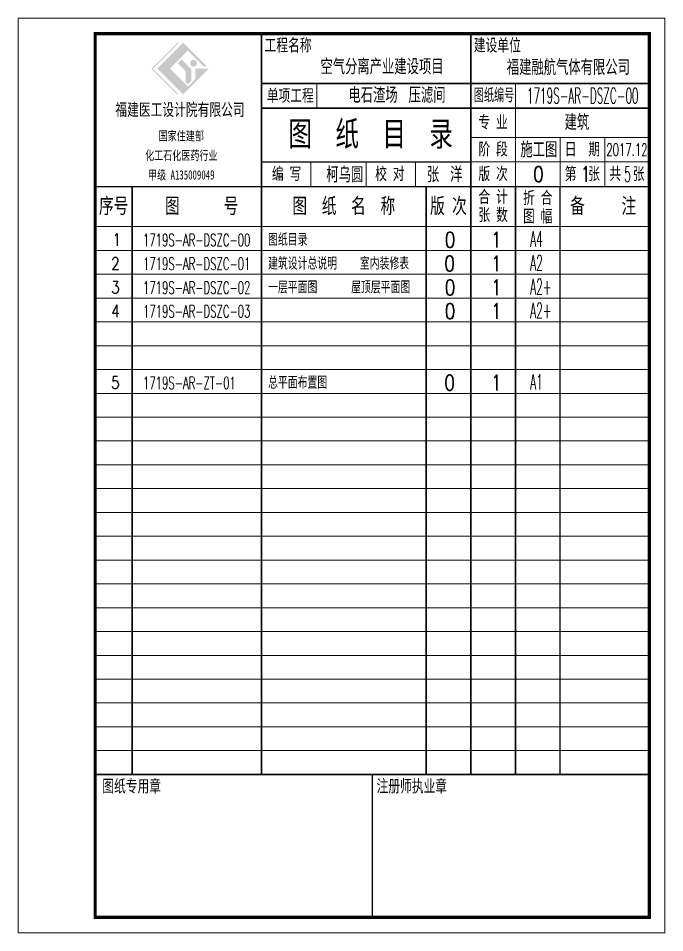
# Model space of a CAD drawing. Extents: x -107750 to 191080, y -97611 to -29805.
# Drawn here: x -107750 to -86750, y -89775 to -60075 of the extents above; entities that cross this region are included whole.
import ezdxf

# ---------------------------------------------------------------- set-up
doc = ezdxf.new("R2010")
doc.units = 0
doc.header["$LTSCALE"] = 1000
doc.header["$MEASUREMENT"] = 0
doc.layers.add('DIMENSION', color=3, linetype='Continuous', lineweight=18)
doc.layers.add('FRAME', color=3, linetype='Continuous')
doc.layers.add('PUB_TEXT', color=7, linetype='Continuous')
doc.styles.add('_HZTXT', font='TXT', dxfattribs={"width": 0.8, "bigfont": 'HZTXT'})
doc.styles.add('FRAME', font='simhei.ttf', dxfattribs={"width": 0.7})

# ---------------------------------------------------------------- blocks, each defined once
blk = doc.blocks.new('图纸目录')
at = {"layer": 'DIMENSION'}
h = blk.add_hatch(color=7, dxfattribs=at)
h.paths.add_polyline_path([(-16075, 28069), (-15491, 28653), (-14981, 28143), (-14876, 28143), (-15642, 28908), (-16481, 28069), (-15642, 27230), (-14803, 28069), (-15252, 28069), (-15252, 27724), (-15491, 27485)], flags=0)
edge = h.paths.add_edge_path(flags=0)
edge.add_arc((-15597, 27960), 40, 0, 45, ccw=False)
edge.add_line((-15557, 27960), (-15557, 27623))
edge.add_line((-15557, 27623), (-15489, 27555))
edge.add_line((-15489, 27555), (-15374, 27670))
edge.add_line((-15374, 27670), (-15374, 28024))
edge.add_arc((-15414, 28024), 40, 360, 405)
edge.add_line((-15386, 28052), (-15671, 28337))
edge.add_arc((-15700, 28309), 40, 45, 135)
edge.add_line((-15728, 28337), (-15794, 28271))
edge.add_arc((-15766, 28243), 40, 135, 225)
edge.add_line((-15794, 28214), (-15568, 27988))
edge = h.paths.add_edge_path(flags=0)
edge.add_arc((-15306, 28239), 111, 0, 180)
edge.add_arc((-15306, 28239), 111, 180, 360)
h.paths.add_polyline_path([(-15850, 27230), (-15793, 27230), (-16622, 28058), (-15772, 28908), (-15828, 28908), (-16678, 28058)], flags=0)
at = {"layer": 'DIMENSION', "color": 7}
for p, q in [((-11300, 26783), (-11300, 27583)), ((-4850, 27583), (-4850, 24233)), ((-6300, 25833), (-500, 25833)), ((-3400, 25833), (-3400, 24233)), ((-1950, 25833), (-1950, 24233)), ((-11500, 25033), (-11500, 24233)), ((-9700, 25033), (-9700, 24233)), ((-8100, 25033), (-8100, 24233)), ((-6300, 25033), (-500, 25033)), ((-18500, 22933), (-500, 22933)), ((-500, 22159), (-18500, 22159)), ((-500, 21386), (-18500, 21386)), ((-500, 20612), (-18500, 20612)), ((-500, 19839), (-18500, 19839)), ((-500, 19065), (-18500, 19065)), ((-500, 18292), (-18500, 18292)), ((-500, 17518), (-18500, 17518)), ((-500, 16744), (-18500, 16744)), ((-500, 15971), (-18500, 15971)), ((-500, 15197), (-18500, 15197)), ((-500, 14424), (-18500, 14424)), ((-500, 13650), (-18500, 13650)), ((-500, 12877), (-18500, 12877)), ((-500, 12103), (-18500, 12103)), ((-500, 11330), (-18500, 11330)), ((-500, 10556), (-18500, 10556)), ((-500, 9783), (-18500, 9783)), ((-500, 9009), (-18500, 9009)), ((-500, 8235), (-18500, 8235)), ((-500, 7462), (-18500, 7462)), ((-500, 6688), (-18500, 6688)), ((-500, 5915), (-18500, 5915))]:
    blk.add_line(p, q, dxfattribs=at)
blk.add_lwpolyline([(-21000, 29700), (0, 29700), (0, 0), (-21000, 0)], close=True, dxfattribs=at)
blk.add_lwpolyline([(-18500, 500, 100, 100, 0), (-18500, 29200, 100, 100, 0), (-500, 29200, 100, 100, 0), (-500, 500, 100, 100, 0)], format="xyseb", close=True, dxfattribs=at)
for points in [[(-13100, 5141, 50, 50, 0), (-13100, 29200, 50, 50, 0)], [(-6300, 5141, 50, 50, 0), (-6300, 29200, 50, 50, 0)], [(-13100, 27583, 50, 50, 0), (-500, 27583, 50, 50, 0)], [(-13100, 26783, 50, 50, 0), (-500, 26783, 50, 50, 0)], [(-13100, 25033, 50, 50, 0), (-6300, 25033, 50, 50, 0)], [(-500, 24233, 50, 50, 0), (-18500, 24233, 50, 50, 0)], [(-17300, 5141, 50, 50, 0), (-17300, 24233, 50, 50, 0)], [(-7750, 5141, 50, 50, 0), (-7750, 24233, 50, 50, 0)], [(-4850, 5141, 50, 50, 0), (-4850, 24233, 50, 50, 0)], [(-3400, 5141, 50, 50, 0), (-3400, 24233, 50, 50, 0)], [(-500, 5141, 50, 50, 0), (-18500, 5141, 50, 50, 0)], [(-9500, 5141, 50, 50, 0), (-9500, 500, 50, 50, 0)]]:
    blk.add_lwpolyline(points, format="xyseb", dxfattribs=at)
at = {"layer": 'DIMENSION', "color": 7, "style": 'FRAME'}
for s, insert, char_height, width, attachment_point in [('工程名称', (-13000, 29031), 400, 2368.14, 1), ('建设单位 ', (-6200, 29031), 400, 2403.73, 1), ('单项工程', (-12163, 27173), 400, 2349.15, 5), ('{\\W0.6;图纸编号}', (-5544, 27191), 400, 1993.22, 5), ('图  纸  目  录', (-9551, 25908), 800, 8295.59, 5), ('阶 段', (-5575, 25433), 400, 1430.85, 5), ('日  期', (-2675, 25433), 400, 1618.31, 5), ('编 写', (-12283, 24633), 400, 1430.85, 5), ('校 对', (-8928, 24633), 400, 1459.32, 5), ('版 次', (-5575, 24633), 400, 1449.83, 5), ('第  张', (-2675, 24633), 400, 1746.44, 5), ('共  张', (-1225, 24633), 400, 1741.69, 5), ('合 计', (-5575, 23885), 400, 1461.69, 5), ('折 合', (-4125, 23854), 400, 1452.2, 5), ('序号', (-17900, 23586), 500, 1429.66, 5), ('图      号', (-15041, 23586), 500, 3666.1, 5), ('备     注', (-2000, 23586), 500, 3336.86, 5), ('张 数', (-5575, 23297), 400, 1445.08, 5), ('图 幅', (-4125, 23255), 400, 1409.49, 5), ('图纸专用章', (-17316, 4741), 400, 2928.14, 5), ('注册师执业章', (-8216, 4741), 400, 3554.58, 5)]:
    blk.add_mtext(s, dxfattribs=dict(at, insert=insert, char_height=char_height, width=width, attachment_point=attachment_point))
at = {"layer": 'FRAME', "color": 7, "attachment_point": 5, "style": 'FRAME'}
for s, insert, char_height, width in [('福建医工设计院有限公司', (-15746, 26713), 400, 6572.88), ('国家住建部', (-15704, 25865), 300, 2208.56), ('化工石化医药行业', (-15704, 25231), 300, 3586.02), ('甲级 A135009049', (-15704, 24597), 300, 3329.75), ('图  纸  名  称', (-10425, 23583), 500, 5350), ('版 次', (-7025, 23583), 500, 1450)]:
    blk.add_mtext(s, dxfattribs=dict(at, insert=insert, char_height=char_height, width=width))
at = {"layer": 'FRAME', "insert": (-5575, 26308), "char_height": 400, "width": 1450, "attachment_point": 5, "style": 'FRAME'}
blk.add_mtext('{\\C7;专 业}', dxfattribs=at)

msp = doc.modelspace()

# ---------------------------------------------------------------- block references
at = {"layer": 'FRAME'}
msp.add_blockref('图纸目录', (-86750, -89775), dxfattribs=at)

# ---------------------------------------------------------------- texts
at = {"layer": 'PUB_TEXT', "style": '_HZTXT'}
for s, height, width, p in [('空气分离产业建设项目', 500, 0.8, (-97934, -61898)), ('福建融航气体有限公司', 500, 0.8, (-91879, -61920)), ('电石渣场 压滤间', 500, 0.8, (-97026, -62822)), ('1719S-AR-DSZC-00', 500, 0.5, (-91230, -62838)), ('建筑', 500, 0.8, (-90002, -63707)), ('施工图', 500, 0.8, (-91440, -64593)), ('2017.12', 400, 0.6, (-88645, -64544)), (' 柯乌圆', 500, 0.8, (-98102, -65409)), ('张 洋', 500, 0.8, (-94475, -65403)), ('0', 500, 0.8, (-91022, -65388)), ('1', 500, 0.8, (-89492, -65388)), ('5', 500, 0.5, (-88064, -65388)), ('1', 400, 0.8, (-104686, -67465)), ('1719S-AR-DSZC-00', 400, 0.6, (-103696, -67476)), ('图纸目录', 400, 0.8, (-99635, -67465)), ('0', 500, 0.8, (-93893, -67518)), ('1', 500, 0.8, (-92391, -67518)), ('A4', 500, 0.5, (-91117, -67494)), ('2', 400, 0.8, (-104731, -68238)), ('1719S-AR-DSZC-01', 400, 0.6, (-103696, -68249)), ('建筑设计总说明', 400, 0.8, (-99635, -68238)), ('室内装修表', 400, 0.8, (-96654, -68238)), ('0', 500, 0.8, (-93910, -68291)), ('1', 500, 0.8, (-92391, -68291)), ('A2', 500, 0.5, (-91117, -68268)), ('一层平面图', 400, 0.8, (-99635, -69012)), ('屋顶层平面图', 400, 0.8, (-96937, -69012)), ('0', 500, 0.8, (-93893, -69065)), ('1', 500, 0.8, (-92391, -69065)), ('A2+', 500, 0.5, (-91117, -69041)), ('3', 400, 0.8, (-104731, -69012)), ('1719S-AR-DSZC-02', 400, 0.6, (-103696, -69023)), ('4', 400, 0.8, (-104731, -69785)), ('1719S-AR-DSZC-03', 400, 0.6, (-103696, -69796)), ('0', 500, 0.8, (-93893, -69838)), ('1', 500, 0.8, (-92391, -69838)), ('A2+', 500, 0.5, (-91117, -69815)), ('5', 400, 0.8, (-104731, -72106)), ('1719S-AR-ZT-01', 400, 0.6, (-103696, -72117)), ('总平面布置图', 400, 0.8, (-99635, -72106)), ('0', 500, 0.8, (-93910, -72159)), ('1', 500, 0.8, (-92391, -72159)), ('A1', 500, 0.5, (-91117, -72135))]:
    msp.add_text(s, height=height, dxfattribs=dict(at, width=width)).set_placement(p)

doc.saveas('drawing.dxf')
